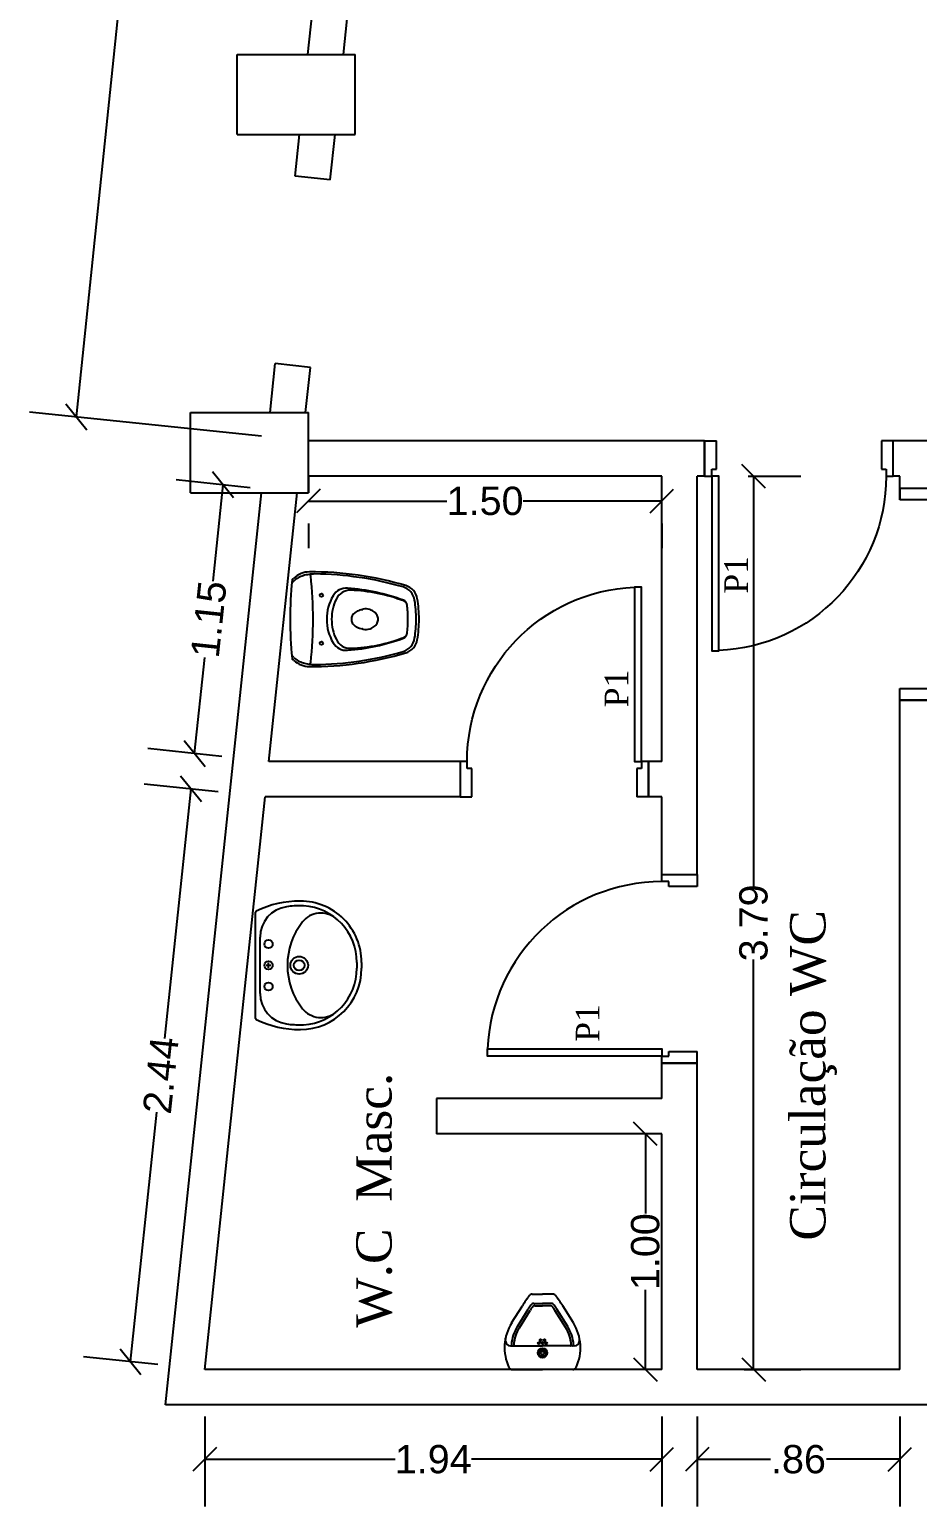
# Model space of a CAD drawing. Extents: x 97.2 to 178.4, y 268.6 to 301.5.
# Drawn here: x 97.21 to 100.98, y 272.52 to 278.78 of the extents above; entities that cross this region are included whole.
import ezdxf

# ---------------------------------------------------------------- set-up
doc = ezdxf.new("R2010")
doc.units = 0
doc.header["$MEASUREMENT"] = 0
doc.layers.get('0').update_dxf_attribs({"linetype": 'CONTINUOUS'})
doc.layers.get('DEFPOINTS').update_dxf_attribs({"linetype": 'CONTINUOUS'})
for name, color, linetype in [('APBAN', 7, 'CONTINUOUS'), ('APBAN-I', 251, 'CONTINUOUS'), ('COTAS', 8, 'CONTINUOUS'), ('JANELA-ESQUADRIAS', 11, 'CONTINUOUS'), ('LOUÇAS', 103, 'CONTINUOUS'), ('MOBIL', 7, 'CONTINUOUS'), ('PAREDE', 7, 'CONTINUOUS'), ('PAREDE-ALVENARIA', 7, 'CONTINUOUS'), ('PISOS', 9, 'CONTINUOUS')]:
    doc.layers.add(name, color=color, linetype=linetype)
doc.styles.get("Standard").update_dxf_attribs({"font": 'arial.ttf'})
doc.dimstyles.get("Standard").update_dxf_attribs({"dimscale": 0, "dimtxt": 0.12, "dimasz": 0.1, "dimexe": 0.2, "dimexo": 0.2, "dimgap": 0, "dimtad": 0, "dimzin": 5, "dimdsep": 46, "dimtxsty": 'Standard', "dimblk1": 'OBLIQUE', "dimblk2": 'OBLIQUE', "dimsah": 1, "dimcen": 0.1, "dimadec": 0, "dimazin": 0, "dimtfac": 1, "dimtmove": 0, "dimatfit": 3, "dimldrblk": 'OBLIQUE', "dimfxl": 1, "dimtolj": 1, "dimtzin": 1, "dimarcsym": 0})

# ---------------------------------------------------------------- blocks, each defined once
blk = doc.blocks.new('_OBLIQUE')
at = {"color": 0, "linetype": 'ByBlock'}
blk.add_line((-0.5, -0.5), (0.5, 0.5), dxfattribs=at)
blk = doc.blocks.new('*D101')
at = {"color": 0, "linetype": 'ByBlock'}
for p, q in [((97.4746, 290.3185), (96.8129, 283.9365)), ((98.2603, 290.2371), (97.2757, 290.3392)), ((96.108, 277.1385), (96.7698, 283.5205)), ((96.8937, 277.0571), (95.9091, 277.1592))]:
    blk.add_line(p, q, dxfattribs=at)
at = {"layer": 'DEFPOINTS', "color": 0, "linetype": 'ByBlock'}
for p in [(98.4593, 290.2164), (96.108, 277.1385), (97.0926, 277.0364)]:
    blk.add_point(p, dxfattribs=at)
at = {"color": 0, "linetype": 'ByBlock', "xscale": 0.1, "yscale": 0.1, "zscale": 0.1}
for p, rotation in [((97.4746, 290.3185), 84.08013976388477), ((96.108, 277.1385), 264.0801397638847)]:
    blk.add_blockref('_OBLIQUE', p, dxfattribs=dict(at, rotation=rotation))
at = {"color": 0, "linetype": 'ByBlock', "insert": (96.7913, 283.7285), "char_height": 0.12, "attachment_point": 5, "rotation": 84.08014}
blk.add_mtext('\\A1;13.25', dxfattribs=at)
blk = doc.blocks.new('PORT_070')
at = {"layer": 'JANELA-ESQUADRIAS'}
for p, q in [((0, 0), (0.03, 0)), ((0, -0.15), (0, 0)), ((0.03, 0), (0.03, -0.03)), ((0.77, -0.03), (0.77, 0)), ((0.77, 0), (0.8, 0)), ((0.8, 0), (0.8, -0.15)), ((0.03, -0.03), (0.05, -0.03)), ((0.05, -0.03), (0.05, -0.15)), ((0.75, -0.03), (0.77, -0.03)), ((0.75, -0.15), (0.75, -0.03)), ((0, -0.15), (0.05, -0.15)), ((0.8, -0.15), (0.75, -0.15))]:
    blk.add_line(p, q, dxfattribs=at)
blk.add_lwpolyline([(0.03, 0), (0.03, 0.74), (0.06, 0.74), (0.06, 0)], close=True, dxfattribs=at)
at = {"layer": 'PAREDE-ALVENARIA'}
for p, q in [((0, 0), (0, -0.15)), ((0.8, 0), (0.8, -0.15))]:
    blk.add_line(p, q, dxfattribs=at)
at = {"layer": 'PISOS'}
blk.add_arc((0.03, 0), 0.74, 0, 87.67847, dxfattribs=at)
blk = doc.blocks.new('*D107')
at = {"color": 0, "linetype": 'ByBlock'}
for p, q in [((98.9583, 276.8864), (99.1819, 276.8864)), ((98.9819, 276.8864), (98.9819, 275.1474)), ((98.9819, 273.0964), (98.9819, 274.8355)), ((98.9424, 273.0964), (99.1819, 273.0964))]:
    blk.add_line(p, q, dxfattribs=at)
at = {"layer": 'DEFPOINTS', "color": 0, "linetype": 'ByBlock'}
for p in [(98.7583, 276.8864), (98.9819, 276.8864), (98.7424, 273.0964)]:
    blk.add_point(p, dxfattribs=at)
at = {"color": 0, "linetype": 'ByBlock', "xscale": 0.1, "yscale": 0.1, "zscale": 0.1}
for p, rotation in [((98.9819, 276.8864), 90), ((98.9819, 273.0964), 270)]:
    blk.add_blockref('_OBLIQUE', p, dxfattribs=dict(at, rotation=rotation))
at = {"color": 0, "linetype": 'ByBlock', "insert": (98.9819, 274.9914), "char_height": 0.12, "attachment_point": 5, "rotation": 90}
blk.add_mtext('\\A1;3.79', dxfattribs=at)
blk = doc.blocks.new('*D108')
at = {"color": 0, "linetype": 'ByBlock'}
for p, q in [((96.71, 275.5474), (96.3951, 275.5807)), ((96.594, 275.5597), (96.4822, 274.5004)), ((96.3375, 273.1297), (96.4493, 274.1889)), ((96.4535, 273.1174), (96.1386, 273.1507))]:
    blk.add_line(p, q, dxfattribs=at)
at = {"layer": 'DEFPOINTS', "color": 0, "linetype": 'ByBlock'}
for p in [(96.594, 275.5597), (96.9089, 275.5264), (96.6524, 273.0964)]:
    blk.add_point(p, dxfattribs=at)
at = {"color": 0, "linetype": 'ByBlock', "xscale": 0.1, "yscale": 0.1, "zscale": 0.1}
for p, rotation in [((96.594, 275.5597), 83.97525560600582), ((96.3375, 273.1297), 263.9752556060058)]:
    blk.add_blockref('_OBLIQUE', p, dxfattribs=dict(at, rotation=rotation))
at = {"color": 0, "linetype": 'ByBlock', "insert": (96.4658, 274.3447), "char_height": 0.12, "attachment_point": 5, "rotation": 83.97526}
blk.add_mtext('\\A1;2.44', dxfattribs=at)
blk = doc.blocks.new('*D109')
at = {"color": 0, "linetype": 'ByBlock'}
for p, q in [((96.6524, 272.8964), (96.6524, 272.5152)), ((98.5924, 272.8964), (98.5924, 272.5152)), ((96.6524, 272.7152), (97.4606, 272.7152)), ((98.5924, 272.7152), (97.7842, 272.7152))]:
    blk.add_line(p, q, dxfattribs=at)
at = {"layer": 'DEFPOINTS', "color": 0, "linetype": 'ByBlock'}
for p in [(96.6524, 273.0964), (98.5924, 273.0964), (96.6524, 272.7152)]:
    blk.add_point(p, dxfattribs=at)
at = {"color": 0, "linetype": 'ByBlock', "xscale": 0.1, "yscale": 0.1, "zscale": 0.1, "rotation": 180}
blk.add_blockref('_OBLIQUE', (96.6524, 272.7152), dxfattribs=at)
at = {"color": 0, "linetype": 'ByBlock', "xscale": 0.1, "yscale": 0.1, "zscale": 0.1}
blk.add_blockref('_OBLIQUE', (98.5924, 272.7152), dxfattribs=at)
at = {"color": 0, "linetype": 'ByBlock', "insert": (97.6224, 272.7152), "char_height": 0.12, "attachment_point": 5}
blk.add_mtext('\\A1;1.94', dxfattribs=at)
blk = doc.blocks.new('*D112')
at = {"color": 0, "linetype": 'ByBlock'}
for p, q in [((98.7424, 272.8964), (98.7424, 272.5152)), ((99.6024, 272.8964), (99.6024, 272.5152)), ((98.7424, 272.7152), (99.054, 272.7152)), ((99.6024, 272.7152), (99.2908, 272.7152))]:
    blk.add_line(p, q, dxfattribs=at)
at = {"layer": 'DEFPOINTS', "color": 0, "linetype": 'ByBlock'}
for p in [(98.7424, 273.0964), (99.6024, 273.0964), (98.7424, 272.7152)]:
    blk.add_point(p, dxfattribs=at)
at = {"color": 0, "linetype": 'ByBlock', "xscale": 0.1, "yscale": 0.1, "zscale": 0.1, "rotation": 180}
blk.add_blockref('_OBLIQUE', (98.7424, 272.7152), dxfattribs=at)
at = {"color": 0, "linetype": 'ByBlock', "xscale": 0.1, "yscale": 0.1, "zscale": 0.1}
blk.add_blockref('_OBLIQUE', (99.6024, 272.7152), dxfattribs=at)
at = {"color": 0, "linetype": 'ByBlock', "insert": (99.1724, 272.7152), "char_height": 0.12, "attachment_point": 5}
blk.add_mtext('\\A1;.86', dxfattribs=at)
blk = doc.blocks.new('*D113')
at = {"color": 0, "linetype": 'ByBlock'}
for p, q in [((98.3924, 274.0964), (98.3225, 274.0964)), ((98.5225, 274.0964), (98.5225, 273.7583)), ((98.5225, 273.0964), (98.5225, 273.4346)), ((98.3924, 273.0964), (98.3225, 273.0964))]:
    blk.add_line(p, q, dxfattribs=at)
at = {"layer": 'DEFPOINTS', "color": 0, "linetype": 'ByBlock'}
for p in [(98.5225, 274.0964), (98.5924, 274.0964), (98.5924, 273.0964)]:
    blk.add_point(p, dxfattribs=at)
at = {"color": 0, "linetype": 'ByBlock', "xscale": 0.1, "yscale": 0.1, "zscale": 0.1}
for p, rotation in [((98.5225, 274.0964), 90), ((98.5225, 273.0964), 270)]:
    blk.add_blockref('_OBLIQUE', p, dxfattribs=dict(at, rotation=rotation))
at = {"color": 0, "linetype": 'ByBlock', "insert": (98.5225, 273.5964), "char_height": 0.12, "attachment_point": 5, "rotation": 90}
blk.add_mtext('\\A1;1.00', dxfattribs=at)
blk = doc.blocks.new('MICTOR01')
at = {"layer": 'APBAN'}
for p, q in [((-0.1292, 0), (0, 0)), ((0.1292, 0), (0, 0)), ((-0.1309, -0.1976), (-0.0856, -0.2705)), ((0.1309, -0.1976), (0.0856, -0.2705)), ((-0.0432, -0.32), (0, -0.32)), ((0.0432, -0.32), (0, -0.32))]:
    blk.add_line(p, q, dxfattribs=at)
for centre, radius, start, end in [((0.039, -0.092), 0.2, 155.40407, 211.85996), ((-0.1292, -0.015), 0.015, 90, 155.40407), ((0.1292, -0.015), 0.015, 24.59593, 90), ((-0.039, -0.092), 0.2, 328.14004, 24.59593), ((0.3391, -0.0065), 0.5, 211.85996, 217.97883), ((-0.3391, -0.0065), 0.5, 322.02117, 328.14004), ((-0.0432, -0.305), 0.015, 217.97883, 270), ((0.0432, -0.305), 0.015, 270, 322.02117)]:
    blk.add_arc(centre, radius, start, end, dxfattribs=at)
at = {"layer": 'APBAN-I'}
for p, q in [((-0.1564, -0.12), (-0.1564, -0.1346)), ((-0.1364, -0.1), (0, -0.1)), ((0.1364, -0.1), (0, -0.1)), ((0.1564, -0.12), (0.1564, -0.1346)), ((-0.1068, -0.1826), (-0.0615, -0.2555)), ((-0.0983, -0.1773), (-0.053, -0.2502)), ((0.0983, -0.1773), (0.053, -0.2502)), ((0.1068, -0.1826), (0.0615, -0.2555)), ((-0.0374, -0.28), (0, -0.28)), ((-0.0321, -0.27), (0, -0.27)), ((0.0321, -0.27), (0, -0.27)), ((0.0374, -0.28), (0, -0.28))]:
    blk.add_line(p, q, dxfattribs=at)
for centre, radius in [((0, -0.07), 0.02), ((0, -0.07), 0.015), ((0, -0.07), 0.0075), ((-0.016, -0.112), 0.004), ((-0.008, -0.124), 0.004), ((0, -0.112), 0.004), ((0.008, -0.124), 0.004), ((0.016, -0.112), 0.004)]:
    blk.add_circle(centre, radius, dxfattribs=at)
for centre, radius, start, end in [((-0.1364, -0.12), 0.02, 90, 180), ((-0.1272, -0.105), 0.005, 90, 184.47363), ((0.039, -0.092), 0.1717, 184.47363, 211.85996), ((-0.1171, -0.105), 0.005, 90, 184.75982), ((0.039, -0.092), 0.1617, 184.75982, 211.85996), ((-0.039, -0.092), 0.1617, 328.14004, 355.24018), ((-0.039, -0.092), 0.1717, 328.14004, 355.52637), ((0.1171, -0.105), 0.005, 355.24018, 90), ((0.1272, -0.105), 0.005, 355.52637, 90), ((0.1364, -0.12), 0.02, 0, 90), ((0.3391, -0.0065), 0.4617, 211.85996, 213.79631), ((-0.3391, -0.0065), 0.4617, 326.20369, 328.14004), ((0.3391, -0.0065), 0.4717, 211.85996, 214.46895), ((-0.0374, -0.265), 0.015, 214.46895, 270), ((-0.0321, -0.255), 0.015, 213.79631, 270), ((0.0321, -0.255), 0.015, 270, 326.20369), ((0.0374, -0.265), 0.015, 270, 325.53105), ((-0.3391, -0.0065), 0.4717, 325.53105, 328.14004)]:
    blk.add_arc(centre, radius, start, end, dxfattribs=at)
blk = doc.blocks.new('LAVAT01')
at = {"layer": 'LOUÇAS'}
for p, q in [((-0.2254, 0), (0.2254, 0)), ((-0.1198, -0.0194), (0.1198, -0.0194)), ((-0.01, -0.055), (0.01, -0.055)), ((0, -0.045), (0, -0.065)), ((0.0125, -0.43), (-0.0125, -0.43)), ((0.0125, -0.45), (-0.0125, -0.45))]:
    blk.add_line(p, q, dxfattribs=at)
for centre, radius in [((-0.09, -0.055), 0.0175), ((0, -0.055), 0.0175), ((0.09, -0.055), 0.0175), ((0, -0.185), 0.0375), ((0, -0.185), 0.0225)]:
    blk.add_circle(centre, radius, dxfattribs=at)
for centre, radius, start, end in [((-0.2254, -0.005), 0.005, 90, 154.00663), ((0.2254, -0.005), 0.005, 25.99337, 90), ((0.1486, -0.1874), 0.4211, 154.00663, 180.36007), ((-0.1198, -0.1494), 0.13, 90, 171.95296), ((0.1198, -0.1494), 0.13, 8.04704, 90), ((-0.1486, -0.1874), 0.4211, 359.63993, 25.99337), ((0.1486, -0.1874), 0.4011, 171.95296, 181.18697), ((0, -0.43), 0.295, 51.389, 128.611), ((-0.1486, -0.1874), 0.4011, 358.81303, 8.04704), ((-0.0125, -0.19), 0.26, 180, 270), ((-0.0325, -0.1911), 0.22, 181.18697, 183.1668), ((-0.0125, -0.19), 0.24, 183.1668, 270), ((-0.1217, -0.2776), 0.1, 128.611, 218.74873), ((0.0125, -0.19), 0.26, 270, 0), ((0.0125, -0.19), 0.24, 270, 356.8332), ((0.1217, -0.2776), 0.1, 321.25127, 51.389), ((0.0325, -0.1911), 0.22, 356.8332, 358.81303)]:
    blk.add_arc(centre, radius, start, end, dxfattribs=at)
blk = doc.blocks.new('*D114')
at = {"color": 0, "linetype": 'ByBlock'}
for p, q in [((96.8461, 276.8374), (96.5312, 276.8707)), ((96.7301, 276.8497), (96.687, 276.4412)), ((96.6098, 275.7097), (96.6529, 276.1181)), ((96.7258, 275.6974), (96.4109, 275.7307))]:
    blk.add_line(p, q, dxfattribs=at)
at = {"layer": 'DEFPOINTS', "color": 0, "linetype": 'ByBlock'}
for p in [(96.7301, 276.8497), (97.045, 276.8164), (96.9247, 275.6764)]:
    blk.add_point(p, dxfattribs=at)
at = {"color": 0, "linetype": 'ByBlock', "xscale": 0.1, "yscale": 0.1, "zscale": 0.1}
for p, rotation in [((96.7301, 276.8497), 83.9752556060075), ((96.6098, 275.7097), 263.9752556060075)]:
    blk.add_blockref('_OBLIQUE', p, dxfattribs=dict(at, rotation=rotation))
at = {"color": 0, "linetype": 'ByBlock', "insert": (96.67, 276.2797), "char_height": 0.12, "attachment_point": 5, "rotation": 83.97526}
blk.add_mtext('\\A1;1.15', dxfattribs=at)
blk = doc.blocks.new('*D116')
at = {"color": 0, "linetype": 'ByBlock'}
for p, q in [((97.0926, 276.7814), (97.6807, 276.7814)), ((98.5924, 276.7814), (98.0044, 276.7814)), ((97.0926, 276.6864), (97.0926, 276.5814)), ((98.5924, 276.6864), (98.5924, 276.5814))]:
    blk.add_line(p, q, dxfattribs=at)
at = {"layer": 'DEFPOINTS', "color": 0, "linetype": 'ByBlock'}
for p in [(97.0926, 276.8864), (98.5924, 276.8864), (97.0926, 276.7814)]:
    blk.add_point(p, dxfattribs=at)
at = {"color": 0, "linetype": 'ByBlock', "xscale": 0.1, "yscale": 0.1, "zscale": 0.1, "rotation": 180}
blk.add_blockref('_OBLIQUE', (97.0926, 276.7814), dxfattribs=at)
at = {"color": 0, "linetype": 'ByBlock', "xscale": 0.1, "yscale": 0.1, "zscale": 0.1}
blk.add_blockref('_OBLIQUE', (98.5924, 276.7814), dxfattribs=at)
at = {"color": 0, "linetype": 'ByBlock', "insert": (97.8425, 276.7814), "char_height": 0.12, "attachment_point": 5}
blk.add_mtext('\\A1;1.50', dxfattribs=at)
blk = doc.blocks.new('VASOSAN1')
at = {"layer": 'LOUÇAS'}
for centre in [(-0.1017, -0.133), (0.1017, -0.133)]:
    blk.add_circle(centre, 0.00698, dxfattribs=at)
for centre, radius, start, end in [((-0.1048, -0.0821), 0.096, 136.53258, 180), ((-0.0043, -0.1071), 0.1877, 163.97838, 171.57167), ((-0.0925, -0.0821), 0.096, 136.53258, 164.49464), ((-0.2225, 0.0217), 0.0611, 321.85553, 326.36654), ((-0.1644, -0.0169), 0.00873, 95.71718, 146.36654), ((0, -1.6587), 1.6587, 90, 95.71718), ((-0.2103, 0.0217), 0.0611, 321.85553, 326.36654), ((-0.1445, -0.0249), 0.0196, 114.52369, 139.29493), ((0, -1.6587), 1.6587, 84.28282, 90), ((0.1445, -0.0249), 0.0196, 40.70507, 65.47631), ((0.2103, 0.0217), 0.0611, 213.63346, 218.14447), ((0.0925, -0.0821), 0.096, 15.50536, 43.46742), ((0.1644, -0.0169), 0.00873, 33.63346, 84.28282), ((0.2225, 0.0217), 0.0611, 213.63346, 218.14447), ((0.1048, -0.0821), 0.096, 0, 43.46742), ((0.0043, -0.1071), 0.1877, 8.42833, 16.02162), ((1.196, -0.0921), 1.3968, 179.59001, 196.60114), ((-0.0043, -0.1071), 0.1877, 171.57167, 179.2851), ((1.196, -0.0921), 1.3881, 180.52436, 196.19572), ((-0.1831, -0.0806), 0.00698, 171.57167, 263.63486), ((0, 1.561), 1.6587, 263.63486, 270), ((0, 1.561), 1.6587, 270, 276.36514), ((-1.196, -0.0921), 1.3881, 343.80428, 359.47564), ((-1.196, -0.0921), 1.3968, 343.39886, 0.40999), ((0.1831, -0.0806), 0.00698, 276.36514, 8.42833), ((0.0043, -0.1071), 0.1877, 0.7149, 8.42833), ((-0.0666, -0.2391), 0.0655, 120.55827, 184.24766), ((0, -0.3518), 0.1964, 90, 120.55827), ((0, -0.3728), 0.1964, 90, 116.10896), ((0, -0.3518), 0.1964, 59.44173, 90), ((0, -0.3728), 0.1964, 63.89104, 90), ((0.0666, -0.2391), 0.0655, 355.75234, 59.44173), ((0.7388, -0.1793), 0.873, 184.24766, 200.25979), ((-0.0576, -0.2552), 0.0655, 116.10896, 182.02894), ((-0.7388, -0.1793), 0.873, 339.74021, 355.75234), ((0.0576, -0.2552), 0.0655, 357.97106, 63.89104), ((0.5749, -0.2328), 0.6984, 182.02894, 200.9188), ((0.0119, -0.3213), 0.0555, 167.77794, 198.82445), ((-0.0383, -0.311), 0.00438, 140.01374, 160.52979), ((-0.044, -0.3054), 0.00364, 309.47185, 346.49014), ((0.0368, -0.3169), 0.078, 163.27766, 172.12192), ((0.0187, -0.3115), 0.0591, 144.04569, 163.27766), ((0.0073, -0.3032), 0.0449, 119.72953, 144.04569), ((0, -0.2904), 0.0303, 90, 119.72953), ((0, -0.2904), 0.0303, 60.27047, 90), ((-0.0073, -0.3032), 0.0449, 35.95431, 60.27047), ((-0.0187, -0.3115), 0.0591, 16.72234, 35.95431), ((-0.0368, -0.3169), 0.078, 7.87808, 16.72234), ((0.044, -0.3054), 0.00364, 193.50986, 230.52815), ((-0.0119, -0.3213), 0.0555, 341.17555, 12.22206), ((0.0383, -0.311), 0.00438, 19.47021, 39.98626), ((-0.5749, -0.2328), 0.6984, 339.0812, 357.97106), ((0.0145, -0.3214), 0.058, 197.88836, 217.92673), ((0.0056, -0.3283), 0.0468, 217.92673, 242.00627), ((0, -0.3389), 0.0348, 242.00627, 270), ((0, -0.3389), 0.0348, 270, 297.99373), ((-0.0056, -0.3283), 0.0468, 297.99373, 322.07327), ((-0.0145, -0.3214), 0.058, 322.07327, 342.11164), ((-0.0757, -0.4712), 0.0698, 196.60114, 260.40415), ((-0.0699, -0.4598), 0.0698, 196.19572, 260.88992), ((-0.059, -0.4737), 0.0227, 200.25979, 262.53667), ((-0.0563, -0.474), 0.0227, 200.9188, 262.88031), ((0, -0.0236), 0.4767, 262.53667, 270), ((0, -0.0236), 0.4767, 270, 277.46333), ((0.0563, -0.474), 0.0227, 277.11969, 339.0812), ((0.059, -0.4737), 0.0227, 277.46333, 339.74021), ((0.0699, -0.4598), 0.0698, 279.11008, 343.80428), ((0.0757, -0.4712), 0.0698, 279.59585, 343.39886), ((0, -0.0236), 0.5238, 260.40415, 270), ((0, -0.0236), 0.5116, 260.88992, 270), ((0, -0.0236), 0.5116, 270, 279.11008), ((0, -0.0236), 0.5238, 270, 279.59585)]:
    blk.add_arc(centre, radius, start, end, dxfattribs=at)
blk = doc.blocks.new('PORT_080')
at = {"layer": 'JANELA-ESQUADRIAS'}
for p, q in [((0, -0.15), (0, 0)), ((0, 0), (0.03, 0)), ((0.03, 0), (0.03, -0.03)), ((0.87, -0.03), (0.87, 0)), ((0.87, 0), (0.9, 0)), ((0.9, 0), (0.9, -0.15)), ((0.03, -0.03), (0.05, -0.03)), ((0.05, -0.03), (0.05, -0.15)), ((0.85, -0.03), (0.87, -0.03)), ((0.85, -0.15), (0.85, -0.03)), ((0, -0.15), (0.05, -0.15)), ((0.9, -0.15), (0.85, -0.15))]:
    blk.add_line(p, q, dxfattribs=at)
blk.add_lwpolyline([(0.03, 0), (0.03, 0.84), (0.06, 0.84), (0.06, 0)], close=True, dxfattribs=at)
at = {"layer": 'PAREDE-ALVENARIA'}
for p, q in [((0, -0.15), (0, 0)), ((0.9, -0.15), (0.9, 0))]:
    blk.add_line(p, q, dxfattribs=at)
at = {"layer": 'PISOS'}
blk.add_arc((0.03, 0), 0.84, 360, 87.95459, dxfattribs=at)

msp = doc.modelspace()

# ---------------------------------------------------------------- linework, layer by layer
at = {"layer": 'JANELA-ESQUADRIAS'}
for p, q in [((99.8924, 275.1964), (100.0424, 275.1964)), ((99.8924, 275.1664), (99.8924, 275.1964)), ((100.0424, 275.1964), (100.0424, 275.1464)), ((99.9224, 275.1664), (99.8924, 275.1664)), ((99.9224, 275.1464), (99.9224, 275.1664)), ((100.0424, 275.1464), (99.9224, 275.1464)), ((99.8924, 274.3964), (99.8924, 274.4264)), ((99.8924, 274.4264), (99.9224, 274.4264)), ((99.9224, 274.4464), (100.0424, 274.4464)), ((99.9224, 274.4264), (99.9224, 274.4464)), ((100.0424, 274.3964), (100.0424, 274.4464)), ((100.0424, 274.3964), (99.8924, 274.3964))]:
    msp.add_line(p, q, dxfattribs=at)
msp.add_lwpolyline([(99.8924, 274.4264), (99.1524, 274.4264), (99.1524, 274.4564), (99.8924, 274.4564)], close=True, dxfattribs=at)
at = {"layer": 'PAREDE'}
for p, q in [((98.3905, 278.6764), (98.9383, 283.8664)), ((98.5413, 278.6764), (99.0891, 283.8664)), ((98.0908, 278.3364), (98.0908, 278.6764)), ((98.0908, 278.6764), (98.5908, 278.6764)), ((98.5908, 278.3364), (98.5908, 278.6764)), ((98.0908, 278.3364), (98.5908, 278.3364)), ((98.336, 278.16), (98.3546, 278.3364)), ((98.4852, 278.1442), (98.5055, 278.3364)), ((98.4852, 278.1442), (98.336, 278.16)), ((98.2301, 277.1564), (98.252, 277.3644)), ((98.4012, 277.3486), (98.252, 277.3644)), ((98.3809, 277.1564), (98.4012, 277.3486)), ((97.8926, 277.1564), (98.3926, 277.1564)), ((97.8926, 276.8164), (97.8926, 277.1564)), ((98.3926, 276.8164), (98.3926, 277.1564)), ((100.0743, 277.0364), (98.3926, 277.0364)), ((100.0743, 276.8864), (100.0743, 277.0364)), ((102.9624, 277.0364), (100.8743, 277.0364)), ((100.8743, 276.8864), (100.8743, 277.0364)), ((98.3926, 276.8864), (98.3926, 276.8164)), ((99.8924, 276.8864), (98.3926, 276.8864)), ((99.8924, 275.6764), (99.8924, 276.8864)), ((100.0424, 275.1964), (100.0424, 276.8864)), ((100.0743, 276.8864), (100.0424, 276.8864)), ((100.9024, 276.8864), (100.8743, 276.8864)), ((100.9024, 276.7864), (100.9024, 276.8864)), ((97.7858, 272.9464), (98.1942, 276.8164)), ((97.8926, 276.8164), (98.3926, 276.8164)), ((98.2247, 275.6764), (98.345, 276.8164)), ((100.9024, 273.0964), (100.9024, 275.9864)), ((99.0361, 275.6764), (98.2247, 275.6764)), ((99.8924, 275.6764), (99.8361, 275.6764)), ((98.058, 274.0964), (98.2089, 275.5264)), ((99.0361, 275.5264), (98.2089, 275.5264)), ((99.8924, 275.5264), (99.8361, 275.5264)), ((99.8924, 275.1964), (99.8924, 275.5264)), ((100.0424, 273.0964), (100.0424, 274.4464)), ((99.8924, 274.3964), (100.0424, 274.3964)), ((99.8924, 274.2464), (99.8924, 274.3964)), ((98.9361, 274.2464), (98.9361, 274.0964)), ((99.8924, 274.2464), (98.9361, 274.2464)), ((97.9524, 273.0964), (98.058, 274.0964)), ((99.8924, 274.0964), (98.9361, 274.0964)), ((99.8924, 273.0964), (99.8924, 274.0964)), ((99.8924, 273.0964), (97.9524, 273.0964)), ((100.9024, 273.0964), (100.0424, 273.0964)), ((104.8124, 272.9464), (97.7858, 272.9464))]:
    msp.add_line(p, q, dxfattribs=at)
at = {"layer": 'PISOS'}
msp.add_arc((99.8924, 274.4264), 0.74, 90, 177.67847, dxfattribs=at)

# ---------------------------------------------------------------- block references
at = {"layer": 'MOBIL', "linetype": 'Continuous', "ltscale": 0.09, "rotation": 89.99999999999977}
for name, p in [('VASOSAN1', (98.3148, 276.2799)), ('LAVAT01', (98.1684, 274.8114))]:
    msp.add_blockref(name, p, dxfattribs=at)
at = {"layer": 'PAREDE', "xscale": -1, "rotation": 180}
msp.add_blockref('PORT_070', (100.0743, 276.8864), dxfattribs=at)
at = {"layer": 'PAREDE'}
for name, p, rotation in [('PORT_080', (101.0524, 276.8364), 270), ('MICTOR01', (99.3861, 273.0964), 180)]:
    msp.add_blockref(name, p, dxfattribs=dict(at, rotation=rotation))
at = {"layer": 'PAREDE', "xscale": -1}
msp.add_blockref('PORT_070', (99.8361, 275.6764), dxfattribs=at)

# ---------------------------------------------------------------- texts
at = {"layer": 'PAREDE', "attachment_point": 1, "rotation": 90}
for s, insert, char_height, width in [('\\fTimes New Roman|b0|i0|c0|p18;P1', (100.1576, 276.3884), 0.1, 0.147421), ('\\fTimes New Roman|b0|i0|c0|p18;P1', (99.6498, 275.9064), 0.1, 0.147421), ('\\fTimes New Roman|b0|i0|c0|p18;Circulação WC', (100.4368, 273.6431), 0.15, 2.3798), ('\\fTimes New Roman|b0|i0|c0|p18;P1', (99.5273, 274.4868), 0.1, 0.147421), ('\\fTimes New Roman|b0|i0|c0|p18;W.C  Masc.', (98.5956, 273.2733), 0.15, 1.6899)]:
    msp.add_mtext(s, dxfattribs=dict(at, insert=insert, char_height=char_height, width=width))

# ---------------------------------------------------------------- dimensions: what is measured, and where the dimension line sits
at = {"layer": 'COTAS'}
for p1, p2, distance, picture, middle in [((99.7593, 290.2164), (98.3926, 277.0364), -0.9899, '*D101', (98.0913, 283.7285)), ((98.2247, 275.6764), (98.345, 276.8164), 0.3166, '*D114', (97.97, 276.2797)), ((97.9524, 273.0964), (98.2089, 275.5264), 0.3166, '*D108', (97.7658, 274.3447))]:
    dim = msp.add_aligned_dim(p1=p1, p2=p2, distance=distance, dimstyle='Standard', dxfattribs=at)
    dim.commit()
    dim.dimension.update_dxf_attribs({"geometry": picture, "text_midpoint": middle, "insert": (1.3, 0)})
for base, p1, p2, angle, picture, middle in [((100.2819, 276.8864), (100.0424, 273.0964), (100.0583, 276.8864), 90, '*D107', (100.2819, 274.9914)), ((98.3926, 276.7814), (99.8924, 276.8864), (98.3926, 276.8864), 180, '*D116', (99.1425, 276.7814)), ((97.9524, 272.7152), (99.8924, 273.0964), (97.9524, 273.0964), 180, '*D109', (98.9224, 272.7152)), ((100.0424, 272.7152), (100.9024, 273.0964), (100.0424, 273.0964), 180, '*D112', (100.4724, 272.7152))]:
    dim = msp.add_linear_dim(base=base, p1=p1, p2=p2, angle=angle, dimstyle='Standard', dxfattribs=at)
    dim.commit()
    dim.dimension.update_dxf_attribs({"geometry": picture, "text_midpoint": middle, "insert": (1.3, 0)})
at = {"layer": 'PAREDE'}
dim = msp.add_linear_dim(base=(99.8225, 274.0964), p1=(99.8924, 273.0964), p2=(99.8924, 274.0964), angle=90, dimstyle='Standard', dxfattribs=at)
dim.commit()
dim.dimension.update_dxf_attribs({"geometry": '*D113', "text_midpoint": (99.8225, 273.5964), "insert": (1.3, 0)})

doc.saveas('drawing.dxf')
